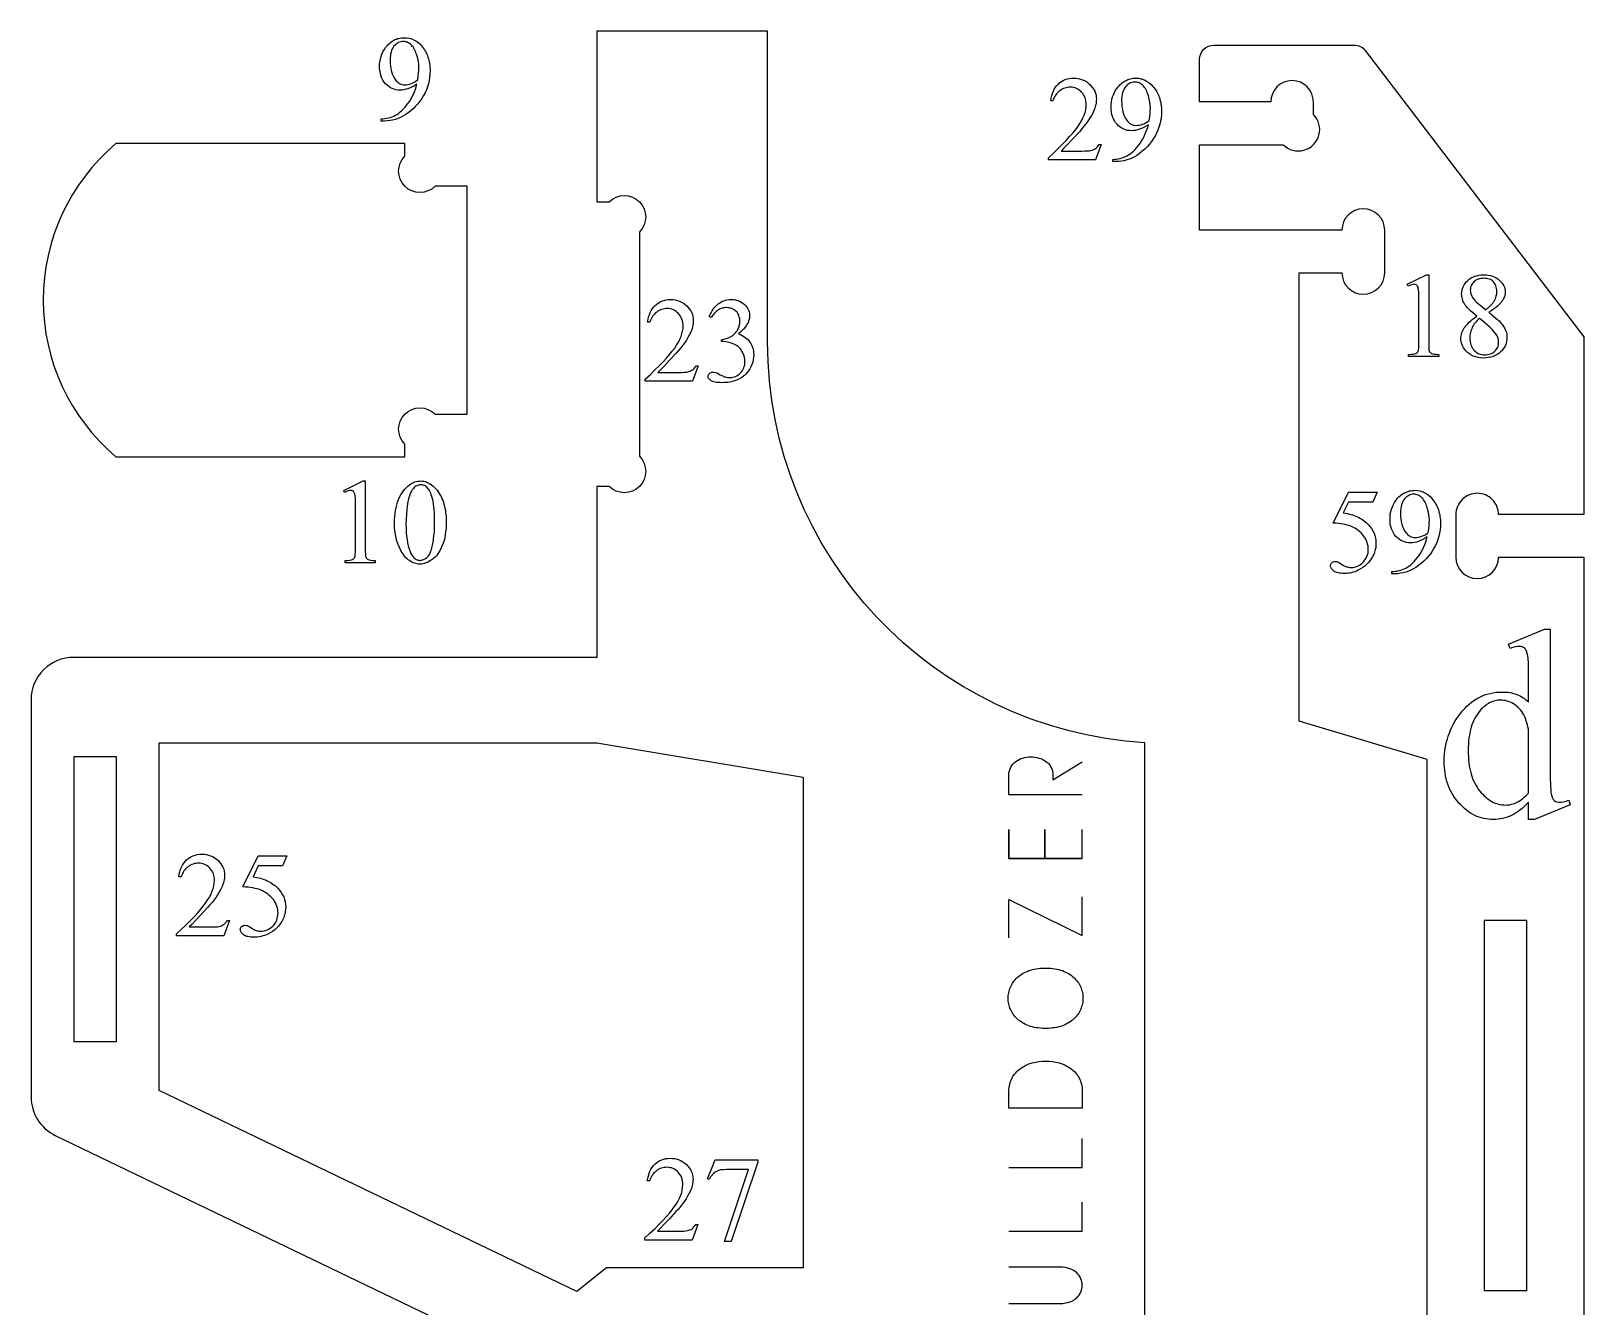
# Model space of a CAD drawing. Extents: x 5 to 599, y -219 to 392.
# Drawn here: x 480.5 to 596, y 296.7 to 391.6 of the extents above; entities that cross this region are included whole.
import ezdxf

# ---------------------------------------------------------------- set-up
doc = ezdxf.new("R2010")
doc.units = 0
doc.header["$MEASUREMENT"] = 0
for name, color, linetype in [('EXT', 1, 'CONTINUOUS'), ('INT', 5, 'CONTINUOUS'), ('LETTERS_0_5MM', 4, 'CONTINUOUS'), ('TEXT', 18, 'CONTINUOUS')]:
    doc.layers.add(name, color=color, linetype=linetype)

msp = doc.modelspace()

# ---------------------------------------------------------------- linework, layer by layer
at = {"layer": 'EXT'}
for points in [[(521.93, 290.41, 0.112586), (523.3, 290.1), (563.33, 290.1), (563.33, 338.67, -0.396443), (535.28, 368.49), (535.28, 391.59), (522.58, 391.59), (522.58, 378.89), (523.51, 378.89, -1), (525.76, 376.65), (525.76, 359.97, -1), (523.51, 357.73), (522.58, 357.73), (522.58, 345.02), (483.7, 345.02, 0.414214), (480.53, 341.85), (480.53, 312.33, 0.288188), (482.33, 309.47)], [(486.83, 359.94), (508.32, 359.94), (508.32, 360.87, -1), (510.56, 363.11), (512.94, 363.11), (512.94, 380.05), (510.56, 380.05, -1), (508.32, 382.29), (508.32, 383.22), (486.83, 383.22, 0.464292)]]:
    msp.add_lwpolyline(points, format="xyb", close=True, dxfattribs=at)
msp.add_lwpolyline([(584.33, 294.68), (584.33, 337.42), (574.81, 340.27), (574.81, 373.62), (577.98, 373.62, 1), (581.16, 373.62), (581.16, 376.79, 1), (577.98, 376.79), (567.4, 376.79), (567.4, 383.14), (573.62, 383.14, 1), (575.86, 385.39), (575.86, 386.32, 1), (572.69, 386.32), (567.4, 386.32), (567.4, 389.49, -0.414214), (568.46, 390.55), (578.88, 390.55, -0.233729), (579.72, 390.14), (595.97, 368.86), (595.97, 355.63), (589.62, 355.63, 0.414214), (588.04, 357.22, 0.414214), (586.45, 355.63), (586.45, 352.46, 1), (589.62, 352.46), (595.97, 352.46), (595.97, 279.35)], format="xyb", dxfattribs=at)
at = {"layer": 'INT'}
for points in [[(521.1, 297.86), (490.05, 312.8), (490.05, 338.67), (522.58, 338.67), (537.93, 336.12), (537.93, 299.62), (523.3, 299.62)], [(483.7, 316.45), (486.88, 316.45), (486.88, 337.62), (483.7, 337.62)], [(591.74, 297.94), (591.74, 325.46), (588.56, 325.46), (588.56, 297.94)]]:
    msp.add_lwpolyline(points, close=True, dxfattribs=at)
at = {"layer": 'LETTERS_0_5MM'}
for points in [[(558.67, 334.79), (553.23, 334.79), (553.23, 336.27), (553.23, 336.44), (553.26, 336.59), (553.31, 336.73), (553.37, 336.86), (553.44, 336.98), (553.53, 337.09), (553.63, 337.19), (553.74, 337.28), (553.86, 337.36), (553.98, 337.43), (554.12, 337.49), (554.26, 337.53), (554.41, 337.57), (554.56, 337.6), (554.71, 337.61), (554.86, 337.62), (555.01, 337.61), (555.16, 337.6), (555.31, 337.57), (555.46, 337.53), (555.6, 337.49), (555.74, 337.43), (555.86, 337.36), (555.98, 337.28), (556.09, 337.19), (556.19, 337.09), (556.28, 336.98), (556.35, 336.86), (556.41, 336.73), (556.46, 336.59), (556.49, 336.44), (556.49, 336.27), (556.49, 335.91), (558.67, 337.26)], [(558.67, 330.07), (553.23, 330.07), (553.23, 332.22), (553.23, 330.07), (555.9, 330.07), (555.9, 332.22), (555.9, 330.07), (558.67, 330.07), (558.67, 332.22)], [(553.23, 324.15), (553.23, 327.02), (558.67, 324.33), (558.67, 327.2)], [(553.23, 307.08), (558.67, 307.08), (558.67, 309.23)], [(553.23, 302.36), (558.67, 302.36), (558.67, 304.51)], [(553.23, 296.98), (557.04, 296.98), (557.24, 296.98), (557.42, 297.01), (557.6, 297.04), (557.76, 297.09), (557.9, 297.15), (558.04, 297.22), (558.16, 297.31), (558.27, 297.4), (558.36, 297.49), (558.44, 297.6), (558.52, 297.71), (558.57, 297.83), (558.62, 297.95), (558.65, 298.07), (558.67, 298.19), (558.67, 298.32), (558.67, 298.45), (558.65, 298.57), (558.62, 298.69), (558.57, 298.81), (558.52, 298.93), (558.44, 299.04), (558.36, 299.15), (558.27, 299.25), (558.16, 299.34), (558.04, 299.42), (557.9, 299.49), (557.76, 299.55), (557.6, 299.6), (557.42, 299.64), (557.24, 299.66), (557.04, 299.67), (553.23, 299.67)]]:
    msp.add_lwpolyline(points, dxfattribs=at)
for points in [[(556, 321.91), (556.17, 321.91), (556.33, 321.9), (556.49, 321.88), (556.64, 321.86), (556.79, 321.83), (556.93, 321.8), (557.07, 321.76), (557.2, 321.72), (557.32, 321.67), (557.44, 321.62), (557.56, 321.56), (557.66, 321.5), (557.77, 321.43), (557.87, 321.36), (557.96, 321.29), (558.05, 321.21), (558.13, 321.13), (558.21, 321.05), (558.28, 320.96), (558.35, 320.87), (558.41, 320.78), (558.46, 320.68), (558.51, 320.59), (558.56, 320.49), (558.6, 320.39), (558.63, 320.29), (558.66, 320.19), (558.69, 320.09), (558.71, 319.98), (558.72, 319.88), (558.73, 319.77), (558.73, 319.67), (558.73, 319.56), (558.72, 319.46), (558.71, 319.35), (558.69, 319.25), (558.66, 319.15), (558.63, 319.05), (558.6, 318.94), (558.56, 318.85), (558.51, 318.75), (558.46, 318.65), (558.41, 318.56), (558.35, 318.47), (558.28, 318.38), (558.21, 318.29), (558.13, 318.21), (558.05, 318.13), (557.96, 318.05), (557.87, 317.98), (557.77, 317.91), (557.66, 317.84), (557.56, 317.78), (557.44, 317.72), (557.32, 317.67), (557.2, 317.62), (557.07, 317.58), (556.93, 317.54), (556.79, 317.5), (556.64, 317.48), (556.49, 317.46), (556.33, 317.44), (556.17, 317.43), (556, 317.43), (555.9, 317.43), (555.73, 317.43), (555.57, 317.44), (555.41, 317.46), (555.26, 317.48), (555.11, 317.5), (554.97, 317.54), (554.83, 317.58), (554.7, 317.62), (554.58, 317.67), (554.46, 317.72), (554.34, 317.78), (554.23, 317.84), (554.13, 317.91), (554.03, 317.98), (553.94, 318.05), (553.85, 318.13), (553.77, 318.21), (553.69, 318.29), (553.62, 318.38), (553.55, 318.47), (553.49, 318.56), (553.44, 318.65), (553.39, 318.75), (553.34, 318.85), (553.3, 318.94), (553.27, 319.05), (553.24, 319.15), (553.21, 319.25), (553.19, 319.35), (553.18, 319.46), (553.17, 319.56), (553.17, 319.67), (553.17, 319.77), (553.18, 319.88), (553.19, 319.98), (553.21, 320.09), (553.24, 320.19), (553.27, 320.29), (553.3, 320.39), (553.34, 320.49), (553.39, 320.59), (553.44, 320.68), (553.49, 320.78), (553.55, 320.87), (553.62, 320.96), (553.69, 321.05), (553.77, 321.13), (553.85, 321.21), (553.94, 321.29), (554.03, 321.36), (554.13, 321.43), (554.23, 321.5), (554.34, 321.56), (554.46, 321.62), (554.58, 321.67), (554.7, 321.72), (554.83, 321.76), (554.97, 321.8), (555.11, 321.83), (555.26, 321.86), (555.41, 321.88), (555.57, 321.9), (555.73, 321.91), (555.9, 321.91)], [(558.67, 311.5), (553.23, 311.5), (553.23, 312.76), (553.23, 312.89), (553.24, 313.03), (553.26, 313.16), (553.29, 313.28), (553.32, 313.4), (553.36, 313.52), (553.41, 313.63), (553.46, 313.74), (553.52, 313.84), (553.58, 313.94), (553.65, 314.03), (553.73, 314.12), (553.81, 314.21), (553.89, 314.29), (553.98, 314.36), (554.08, 314.44), (554.17, 314.5), (554.28, 314.57), (554.38, 314.63), (554.49, 314.68), (554.6, 314.73), (554.71, 314.78), (554.95, 314.86), (555.19, 314.92), (555.44, 314.96), (555.69, 314.99), (555.95, 315), (556.21, 314.99), (556.46, 314.96), (556.71, 314.92), (556.95, 314.86), (557.19, 314.78), (557.3, 314.73), (557.41, 314.68), (557.52, 314.63), (557.62, 314.57), (557.73, 314.5), (557.82, 314.44), (557.92, 314.36), (558.01, 314.29), (558.09, 314.21), (558.17, 314.12), (558.25, 314.03), (558.32, 313.94), (558.38, 313.84), (558.44, 313.74), (558.49, 313.63), (558.54, 313.52), (558.58, 313.4), (558.61, 313.28), (558.64, 313.16), (558.66, 313.03), (558.67, 312.89), (558.67, 312.76)]]:
    msp.add_lwpolyline(points, close=True, dxfattribs=at)
at = {"layer": 'TEXT'}
for points in [[(506.56, 384.9), (506.56, 385.06), (506.7, 385.07), (506.84, 385.08), (506.97, 385.11), (507.11, 385.13), (507.24, 385.17), (507.37, 385.22), (507.49, 385.27), (507.62, 385.33), (507.74, 385.4), (507.86, 385.48), (507.98, 385.58), (508.1, 385.68), (508.22, 385.8), (508.34, 385.93), (508.45, 386.07), (508.57, 386.23), (508.68, 386.39), (508.78, 386.56), (508.87, 386.73), (508.96, 386.9), (509.03, 387.08), (509.1, 387.26), (509.16, 387.45), (509.21, 387.64), (509.04, 387.53), (508.87, 387.44), (508.71, 387.37), (508.55, 387.3), (508.4, 387.26), (508.25, 387.22), (508.1, 387.2), (507.96, 387.19), (507.81, 387.2), (507.66, 387.22), (507.52, 387.26), (507.38, 387.31), (507.25, 387.38), (507.12, 387.47), (507, 387.56), (506.89, 387.68), (506.78, 387.8), (506.69, 387.94), (506.61, 388.09), (506.55, 388.24), (506.5, 388.41), (506.47, 388.59), (506.44, 388.77), (506.44, 388.97), (506.44, 389.16), (506.47, 389.35), (506.5, 389.53), (506.55, 389.71), (506.61, 389.88), (506.69, 390.04), (506.78, 390.2), (506.89, 390.36), (506.95, 390.45), (507.03, 390.53), (507.1, 390.61), (507.18, 390.68), (507.25, 390.75), (507.34, 390.81), (507.42, 390.87), (507.51, 390.92), (507.6, 390.96), (507.69, 391), (507.78, 391.03), (507.88, 391.05), (507.98, 391.07), (508.08, 391.09), (508.19, 391.1), (508.29, 391.1), (508.47, 391.09), (508.65, 391.06), (508.73, 391.04), (508.81, 391.02), (508.9, 390.98), (508.97, 390.95), (509.13, 390.86), (509.28, 390.76), (509.42, 390.64), (509.55, 390.5), (509.63, 390.4), (509.7, 390.3), (509.77, 390.2), (509.83, 390.1), (509.89, 389.99), (509.94, 389.88), (509.99, 389.77), (510.03, 389.66), (510.07, 389.54), (510.1, 389.42), (510.13, 389.3), (510.15, 389.17), (510.17, 389.04), (510.18, 388.91), (510.19, 388.78), (510.19, 388.64), (510.18, 388.4), (510.16, 388.15), (510.12, 387.92), (510.07, 387.68), (510, 387.45), (509.92, 387.23), (509.82, 387.01), (509.7, 386.79), (509.58, 386.58), (509.44, 386.38), (509.28, 386.19), (509.12, 386.01), (508.95, 385.83), (508.76, 385.67), (508.56, 385.51), (508.35, 385.37), (508.17, 385.26), (507.99, 385.16), (507.8, 385.08), (507.61, 385.02), (507.41, 384.97), (507.22, 384.93), (507.01, 384.91), (506.81, 384.9)], [(509.28, 387.96), (509.31, 388.23), (509.34, 388.48), (509.35, 388.69), (509.36, 388.87), (509.35, 389.09), (509.32, 389.32), (509.28, 389.55), (509.21, 389.79), (509.17, 389.91), (509.13, 390.03), (509.09, 390.13), (509.04, 390.23), (508.98, 390.32), (508.93, 390.41), (508.87, 390.48), (508.8, 390.55), (508.73, 390.61), (508.66, 390.67), (508.59, 390.71), (508.52, 390.75), (508.44, 390.78), (508.36, 390.8), (508.28, 390.81), (508.2, 390.82), (508.1, 390.81), (508.01, 390.79), (507.92, 390.77), (507.83, 390.73), (507.75, 390.68), (507.67, 390.62), (507.59, 390.55), (507.51, 390.46), (507.44, 390.37), (507.38, 390.27), (507.33, 390.15), (507.29, 390.03), (507.26, 389.89), (507.24, 389.74), (507.22, 389.59), (507.22, 389.42), (507.22, 389.19), (507.24, 388.98), (507.27, 388.78), (507.32, 388.59), (507.37, 388.42), (507.44, 388.26), (507.52, 388.11), (507.61, 387.97), (507.68, 387.88), (507.76, 387.81), (507.84, 387.74), (507.93, 387.69), (508.02, 387.65), (508.11, 387.62), (508.21, 387.6), (508.31, 387.59), (508.42, 387.6), (508.53, 387.62), (508.66, 387.65), (508.79, 387.69), (508.92, 387.74), (509.05, 387.81), (509.17, 387.88)], [(560.09, 383.16), (559.67, 382.01), (556.16, 382.01), (556.16, 382.17), (556.53, 382.52), (556.88, 382.85), (557.19, 383.16), (557.48, 383.46), (557.74, 383.74), (557.97, 384), (558.17, 384.25), (558.34, 384.48), (558.49, 384.71), (558.62, 384.92), (558.73, 385.13), (558.82, 385.34), (558.89, 385.54), (558.94, 385.74), (558.96, 385.93), (558.97, 386.12), (558.97, 386.26), (558.95, 386.39), (558.93, 386.52), (558.89, 386.64), (558.84, 386.75), (558.78, 386.86), (558.71, 386.96), (558.63, 387.05), (558.54, 387.14), (558.45, 387.21), (558.35, 387.27), (558.25, 387.33), (558.14, 387.37), (558.03, 387.39), (557.92, 387.41), (557.8, 387.42), (557.69, 387.41), (557.58, 387.4), (557.48, 387.38), (557.38, 387.35), (557.28, 387.32), (557.19, 387.27), (557.1, 387.22), (557.01, 387.16), (556.93, 387.09), (556.85, 387.02), (556.77, 386.93), (556.71, 386.84), (556.64, 386.75), (556.59, 386.64), (556.54, 386.53), (556.49, 386.41), (556.33, 386.41), (556.36, 386.6), (556.41, 386.79), (556.46, 386.96), (556.53, 387.12), (556.6, 387.27), (556.69, 387.41), (556.79, 387.54), (556.9, 387.65), (557.01, 387.76), (557.14, 387.84), (557.27, 387.92), (557.41, 387.98), (557.55, 388.03), (557.7, 388.06), (557.86, 388.08), (558.03, 388.09), (558.21, 388.08), (558.38, 388.06), (558.54, 388.02), (558.7, 387.97), (558.84, 387.91), (558.98, 387.83), (559.12, 387.73), (559.24, 387.62), (559.35, 387.5), (559.45, 387.38), (559.54, 387.25), (559.6, 387.12), (559.66, 386.98), (559.7, 386.83), (559.72, 386.68), (559.73, 386.53), (559.72, 386.41), (559.71, 386.3), (559.7, 386.19), (559.67, 386.07), (559.64, 385.96), (559.61, 385.85), (559.56, 385.73), (559.51, 385.62), (559.43, 385.44), (559.33, 385.26), (559.21, 385.08), (559.09, 384.89), (558.95, 384.7), (558.8, 384.51), (558.64, 384.31), (558.46, 384.11), (557.97, 383.58), (557.57, 383.16), (557.28, 382.86), (557.1, 382.67), (558.65, 382.67), (558.87, 382.68), (559.05, 382.68), (559.2, 382.69), (559.32, 382.71), (559.41, 382.73), (559.5, 382.76), (559.58, 382.8), (559.66, 382.85), (559.73, 382.91), (559.8, 382.98), (559.87, 383.06), (559.93, 383.16)], [(560.94, 381.89), (560.94, 382.05), (561.08, 382.06), (561.22, 382.07), (561.35, 382.09), (561.49, 382.12), (561.62, 382.16), (561.75, 382.2), (561.88, 382.26), (562, 382.32), (562.12, 382.39), (562.24, 382.47), (562.36, 382.56), (562.48, 382.67), (562.6, 382.79), (562.72, 382.92), (562.84, 383.06), (562.95, 383.21), (563.06, 383.38), (563.16, 383.54), (563.26, 383.71), (563.34, 383.89), (563.41, 384.07), (563.48, 384.25), (563.54, 384.43), (563.59, 384.62), (563.42, 384.52), (563.25, 384.43), (563.09, 384.35), (562.93, 384.29), (562.78, 384.24), (562.63, 384.21), (562.48, 384.19), (562.34, 384.18), (562.19, 384.19), (562.04, 384.21), (561.9, 384.25), (561.76, 384.3), (561.63, 384.37), (561.5, 384.45), (561.38, 384.55), (561.27, 384.67), (561.16, 384.79), (561.07, 384.93), (560.99, 385.07), (560.93, 385.23), (560.88, 385.4), (560.85, 385.57), (560.83, 385.76), (560.82, 385.95), (560.83, 386.15), (560.85, 386.33), (560.88, 386.52), (560.93, 386.69), (560.99, 386.86), (561.07, 387.03), (561.16, 387.19), (561.27, 387.35), (561.34, 387.44), (561.41, 387.52), (561.48, 387.6), (561.56, 387.67), (561.64, 387.74), (561.72, 387.8), (561.8, 387.85), (561.89, 387.9), (561.98, 387.95), (562.07, 387.98), (562.16, 388.02), (562.26, 388.04), (562.36, 388.06), (562.46, 388.08), (562.57, 388.09), (562.68, 388.09), (562.86, 388.08), (563.03, 388.05), (563.11, 388.03), (563.2, 388), (563.28, 387.97), (563.36, 387.94), (563.51, 387.85), (563.66, 387.75), (563.8, 387.62), (563.93, 387.48), (564.01, 387.39), (564.08, 387.29), (564.15, 387.19), (564.21, 387.08), (564.27, 386.98), (564.32, 386.87), (564.37, 386.76), (564.41, 386.64), (564.45, 386.53), (564.48, 386.41), (564.51, 386.28), (564.53, 386.16), (564.55, 386.03), (564.56, 385.9), (564.57, 385.77), (564.57, 385.63), (564.57, 385.38), (564.54, 385.14), (564.5, 384.9), (564.45, 384.67), (564.38, 384.44), (564.3, 384.22), (564.2, 384), (564.09, 383.78), (563.96, 383.57), (563.82, 383.37), (563.67, 383.18), (563.5, 382.99), (563.33, 382.82), (563.14, 382.66), (562.94, 382.5), (562.73, 382.35), (562.55, 382.25), (562.37, 382.15), (562.18, 382.07), (561.99, 382.01), (561.8, 381.95), (561.6, 381.92), (561.39, 381.9), (561.19, 381.89)], [(563.66, 384.95), (563.69, 385.22), (563.72, 385.46), (563.73, 385.68), (563.74, 385.86), (563.73, 386.08), (563.7, 386.31), (563.66, 386.54), (563.59, 386.78), (563.56, 386.9), (563.51, 387.01), (563.47, 387.12), (563.42, 387.22), (563.37, 387.31), (563.31, 387.39), (563.25, 387.47), (563.18, 387.54), (563.12, 387.6), (563.05, 387.65), (562.97, 387.7), (562.9, 387.74), (562.82, 387.77), (562.74, 387.79), (562.66, 387.8), (562.58, 387.8), (562.48, 387.8), (562.39, 387.78), (562.3, 387.75), (562.21, 387.71), (562.13, 387.67), (562.05, 387.61), (561.97, 387.53), (561.89, 387.45), (561.83, 387.36), (561.77, 387.25), (561.72, 387.14), (561.67, 387.01), (561.64, 386.88), (561.62, 386.73), (561.6, 386.57), (561.6, 386.41), (561.61, 386.18), (561.62, 385.97), (561.66, 385.77), (561.7, 385.58), (561.75, 385.41), (561.82, 385.24), (561.9, 385.09), (561.99, 384.96), (562.06, 384.87), (562.14, 384.79), (562.22, 384.73), (562.31, 384.67), (562.4, 384.63), (562.49, 384.6), (562.59, 384.59), (562.69, 384.58), (562.8, 384.59), (562.91, 384.6), (563.04, 384.63), (563.17, 384.68), (563.31, 384.73), (563.43, 384.79), (563.55, 384.87)], [(582.83, 372.76), (584.28, 373.46), (584.43, 373.46), (584.43, 368.44), (584.43, 368.21), (584.44, 368.03), (584.45, 367.9), (584.47, 367.81), (584.49, 367.75), (584.53, 367.7), (584.58, 367.66), (584.64, 367.62), (584.72, 367.59), (584.84, 367.57), (584.99, 367.56), (585.18, 367.55), (585.18, 367.39), (582.94, 367.39), (582.94, 367.55), (583.13, 367.56), (583.28, 367.57), (583.4, 367.59), (583.48, 367.62), (583.54, 367.66), (583.59, 367.7), (583.62, 367.74), (583.65, 367.79), (583.67, 367.87), (583.69, 368.01), (583.7, 368.19), (583.7, 368.44), (583.7, 371.65), (583.7, 371.95), (583.69, 372.18), (583.68, 372.36), (583.66, 372.48), (583.64, 372.55), (583.61, 372.61), (583.58, 372.65), (583.55, 372.69), (583.5, 372.72), (583.46, 372.74), (583.41, 372.75), (583.35, 372.76), (583.26, 372.75), (583.16, 372.72), (583.04, 372.68), (582.9, 372.62)], [(588, 370.39), (587.68, 370.66), (587.54, 370.79), (587.42, 370.91), (587.31, 371.02), (587.22, 371.13), (587.15, 371.22), (587.09, 371.32), (587.04, 371.4), (587, 371.49), (586.96, 371.58), (586.94, 371.67), (586.91, 371.77), (586.9, 371.86), (586.89, 371.95), (586.88, 372.04), (586.89, 372.19), (586.91, 372.32), (586.95, 372.46), (587, 372.58), (587.06, 372.71), (587.14, 372.82), (587.23, 372.94), (587.33, 373.04), (587.45, 373.14), (587.57, 373.23), (587.71, 373.3), (587.85, 373.36), (588.01, 373.4), (588.17, 373.44), (588.34, 373.46), (588.52, 373.46), (588.7, 373.46), (588.86, 373.44), (589.02, 373.41), (589.17, 373.37), (589.31, 373.31), (589.44, 373.24), (589.57, 373.16), (589.68, 373.07), (589.78, 372.97), (589.87, 372.87), (589.95, 372.76), (590.01, 372.65), (590.06, 372.54), (590.09, 372.42), (590.11, 372.3), (590.12, 372.18), (590.12, 372.1), (590.11, 372.01), (590.09, 371.93), (590.06, 371.84), (590.03, 371.76), (589.99, 371.67), (589.94, 371.59), (589.88, 371.5), (589.82, 371.41), (589.73, 371.32), (589.63, 371.22), (589.52, 371.12), (589.39, 371.02), (589.24, 370.91), (589.08, 370.8), (588.9, 370.68), (589.25, 370.4), (589.54, 370.15), (589.66, 370.04), (589.76, 369.93), (589.85, 369.83), (589.92, 369.74), (590, 369.63), (590.06, 369.52), (590.12, 369.4), (590.17, 369.28), (590.21, 369.17), (590.23, 369.05), (590.25, 368.92), (590.25, 368.8), (590.24, 368.65), (590.22, 368.5), (590.18, 368.36), (590.13, 368.22), (590.07, 368.09), (589.98, 367.96), (589.89, 367.84), (589.77, 367.73), (589.65, 367.62), (589.52, 367.53), (589.37, 367.46), (589.22, 367.39), (589.06, 367.34), (588.89, 367.31), (588.71, 367.29), (588.52, 367.28), (588.31, 367.29), (588.12, 367.31), (587.93, 367.36), (587.76, 367.41), (587.68, 367.45), (587.6, 367.49), (587.53, 367.53), (587.46, 367.58), (587.39, 367.63), (587.32, 367.69), (587.26, 367.75), (587.2, 367.81), (587.11, 367.92), (587.03, 368.03), (586.97, 368.14), (586.91, 368.26), (586.87, 368.38), (586.84, 368.5), (586.82, 368.62), (586.82, 368.74), (586.82, 368.84), (586.84, 368.94), (586.86, 369.04), (586.89, 369.14), (586.92, 369.23), (586.97, 369.33), (587.02, 369.43), (587.08, 369.53), (587.16, 369.63), (587.24, 369.73), (587.34, 369.83), (587.45, 369.94), (587.57, 370.04), (587.7, 370.16), (587.84, 370.27)], [(588.69, 370.86), (588.93, 371.08), (589.12, 371.28), (589.2, 371.37), (589.26, 371.45), (589.32, 371.53), (589.36, 371.6), (589.42, 371.75), (589.46, 371.9), (589.49, 372.06), (589.5, 372.22), (589.49, 372.34), (589.48, 372.44), (589.46, 372.54), (589.43, 372.64), (589.4, 372.72), (589.35, 372.8), (589.3, 372.88), (589.24, 372.95), (589.17, 373.01), (589.1, 373.06), (589.02, 373.11), (588.93, 373.14), (588.84, 373.17), (588.74, 373.19), (588.64, 373.2), (588.53, 373.21), (588.42, 373.2), (588.32, 373.19), (588.22, 373.17), (588.13, 373.14), (588.04, 373.11), (587.95, 373.06), (587.88, 373.01), (587.8, 372.95), (587.74, 372.88), (587.68, 372.81), (587.63, 372.74), (587.59, 372.67), (587.56, 372.59), (587.54, 372.51), (587.53, 372.43), (587.52, 372.34), (587.53, 372.23), (587.55, 372.12), (587.59, 372), (587.64, 371.89), (587.7, 371.77), (587.78, 371.66), (587.87, 371.56), (587.97, 371.45)], [(530.12, 366.69), (529.71, 365.55), (526.19, 365.55), (526.19, 365.71), (526.57, 366.06), (526.91, 366.39), (527.23, 366.7), (527.51, 367), (527.77, 367.28), (528, 367.54), (528.2, 367.79), (528.38, 368.02), (528.52, 368.24), (528.65, 368.46), (528.76, 368.67), (528.85, 368.88), (528.92, 369.08), (528.97, 369.28), (529, 369.47), (529.01, 369.66), (529, 369.8), (528.99, 369.93), (528.96, 370.05), (528.92, 370.17), (528.87, 370.29), (528.81, 370.39), (528.74, 370.49), (528.66, 370.59), (528.57, 370.67), (528.48, 370.75), (528.38, 370.81), (528.28, 370.86), (528.17, 370.9), (528.06, 370.93), (527.95, 370.95), (527.83, 370.95), (527.72, 370.95), (527.62, 370.94), (527.51, 370.92), (527.41, 370.89), (527.32, 370.85), (527.22, 370.81), (527.13, 370.76), (527.04, 370.7), (526.96, 370.63), (526.88, 370.55), (526.81, 370.47), (526.74, 370.38), (526.68, 370.28), (526.62, 370.18), (526.57, 370.06), (526.53, 369.94), (526.36, 369.94), (526.4, 370.14), (526.44, 370.33), (526.5, 370.5), (526.56, 370.66), (526.64, 370.81), (526.72, 370.95), (526.82, 371.08), (526.93, 371.19), (527.05, 371.29), (527.17, 371.38), (527.3, 371.46), (527.44, 371.52), (527.59, 371.56), (527.74, 371.6), (527.9, 371.62), (528.06, 371.63), (528.24, 371.62), (528.41, 371.6), (528.57, 371.56), (528.73, 371.51), (528.88, 371.44), (529.02, 371.36), (529.15, 371.27), (529.27, 371.16), (529.39, 371.04), (529.49, 370.92), (529.57, 370.79), (529.64, 370.65), (529.69, 370.51), (529.73, 370.37), (529.75, 370.22), (529.76, 370.06), (529.76, 369.95), (529.75, 369.84), (529.73, 369.72), (529.71, 369.61), (529.68, 369.5), (529.64, 369.38), (529.6, 369.27), (529.55, 369.16), (529.46, 368.98), (529.36, 368.8), (529.25, 368.61), (529.12, 368.43), (528.98, 368.24), (528.83, 368.04), (528.67, 367.85), (528.49, 367.65), (528, 367.11), (527.61, 366.69), (527.32, 366.39), (527.13, 366.21), (528.68, 366.21), (528.9, 366.21), (529.09, 366.22), (529.23, 366.23), (529.35, 366.25), (529.44, 366.27), (529.53, 366.3), (529.61, 366.34), (529.69, 366.39), (529.77, 366.45), (529.84, 366.52), (529.9, 366.6), (529.96, 366.69)], [(530.95, 370.37), (531.02, 370.52), (531.09, 370.65), (531.16, 370.78), (531.24, 370.9), (531.32, 371.01), (531.41, 371.12), (531.5, 371.21), (531.6, 371.3), (531.7, 371.37), (531.8, 371.44), (531.91, 371.5), (532.03, 371.54), (532.16, 371.58), (532.29, 371.6), (532.42, 371.62), (532.56, 371.63), (532.74, 371.62), (532.9, 371.6), (533.05, 371.56), (533.2, 371.51), (533.33, 371.44), (533.45, 371.36), (533.56, 371.27), (533.66, 371.16), (533.73, 371.07), (533.79, 370.98), (533.84, 370.89), (533.88, 370.8), (533.91, 370.71), (533.93, 370.61), (533.95, 370.52), (533.95, 370.42), (533.95, 370.34), (533.94, 370.25), (533.92, 370.17), (533.9, 370.09), (533.87, 370.01), (533.84, 369.92), (533.8, 369.84), (533.75, 369.76), (533.69, 369.67), (533.63, 369.59), (533.49, 369.42), (533.33, 369.25), (533.13, 369.07), (533.27, 369.02), (533.39, 368.96), (533.51, 368.89), (533.62, 368.81), (533.72, 368.73), (533.81, 368.65), (533.89, 368.56), (533.96, 368.46), (534.03, 368.36), (534.09, 368.25), (534.14, 368.14), (534.18, 368.02), (534.21, 367.91), (534.23, 367.78), (534.24, 367.65), (534.25, 367.52), (534.24, 367.33), (534.21, 367.15), (534.18, 366.97), (534.12, 366.8), (534.05, 366.63), (533.97, 366.48), (533.87, 366.33), (533.75, 366.18), (533.67, 366.09), (533.58, 366.01), (533.49, 365.93), (533.4, 365.86), (533.3, 365.79), (533.19, 365.73), (533.08, 365.68), (532.97, 365.63), (532.85, 365.58), (532.73, 365.55), (532.6, 365.52), (532.47, 365.49), (532.33, 365.47), (532.19, 365.45), (532.05, 365.45), (531.9, 365.44), (531.75, 365.45), (531.62, 365.45), (531.5, 365.46), (531.39, 365.48), (531.29, 365.5), (531.21, 365.53), (531.14, 365.56), (531.08, 365.59), (530.98, 365.67), (530.95, 365.71), (530.91, 365.75), (530.89, 365.79), (530.87, 365.83), (530.86, 365.87), (530.86, 365.91), (530.87, 365.97), (530.89, 366.03), (530.92, 366.09), (530.96, 366.14), (531.02, 366.18), (531.08, 366.21), (531.14, 366.23), (531.21, 366.23), (531.32, 366.22), (531.44, 366.2), (531.56, 366.15), (531.77, 366.04), (532, 365.93), (532.08, 365.89), (532.14, 365.87), (532.22, 365.85), (532.31, 365.84), (532.39, 365.83), (532.49, 365.83), (532.6, 365.83), (532.7, 365.85), (532.8, 365.87), (532.9, 365.91), (533, 365.96), (533.09, 366.02), (533.18, 366.09), (533.26, 366.17), (533.34, 366.26), (533.41, 366.35), (533.47, 366.45), (533.51, 366.55), (533.55, 366.66), (533.58, 366.76), (533.59, 366.88), (533.6, 366.99), (533.59, 367.17), (533.56, 367.34), (533.51, 367.5), (533.44, 367.67), (533.38, 367.78), (533.32, 367.89), (533.26, 367.97), (533.19, 368.04), (533.09, 368.13), (532.97, 368.21), (532.83, 368.29), (532.67, 368.36), (532.51, 368.42), (532.34, 368.47), (532.17, 368.49), (532, 368.5), (531.86, 368.5), (531.86, 368.64), (531.95, 368.65), (532.04, 368.67), (532.21, 368.72), (532.38, 368.79), (532.56, 368.89), (532.64, 368.94), (532.72, 368.99), (532.79, 369.05), (532.86, 369.11), (532.92, 369.18), (532.97, 369.24), (533.02, 369.31), (533.06, 369.38), (533.1, 369.45), (533.13, 369.53), (533.16, 369.61), (533.18, 369.69), (533.2, 369.77), (533.21, 369.85), (533.22, 369.93), (533.22, 370.02), (533.22, 370.13), (533.21, 370.23), (533.18, 370.33), (533.15, 370.43), (533.11, 370.52), (533.06, 370.6), (533.01, 370.68), (532.94, 370.75), (532.87, 370.81), (532.79, 370.87), (532.71, 370.92), (532.62, 370.96), (532.53, 370.99), (532.44, 371.01), (532.34, 371.02), (532.23, 371.03), (532.15, 371.03), (532.07, 371.02), (531.99, 371), (531.91, 370.98), (531.83, 370.96), (531.76, 370.93), (531.68, 370.89), (531.61, 370.85), (531.54, 370.8), (531.47, 370.74), (531.4, 370.68), (531.34, 370.62), (531.28, 370.55), (531.22, 370.47), (531.1, 370.3)], [(588.21, 370.22), (588.12, 370.14), (588.04, 370.06), (587.96, 369.98), (587.89, 369.9), (587.82, 369.81), (587.77, 369.73), (587.71, 369.64), (587.67, 369.55), (587.63, 369.46), (587.59, 369.36), (587.56, 369.27), (587.53, 369.17), (587.52, 369.07), (587.5, 368.97), (587.49, 368.87), (587.49, 368.77), (587.5, 368.63), (587.51, 368.5), (587.53, 368.37), (587.57, 368.26), (587.61, 368.15), (587.66, 368.04), (587.73, 367.95), (587.8, 367.86), (587.88, 367.78), (587.97, 367.71), (588.06, 367.65), (588.15, 367.6), (588.25, 367.57), (588.36, 367.54), (588.47, 367.52), (588.59, 367.52), (588.7, 367.52), (588.81, 367.54), (588.92, 367.56), (589.02, 367.59), (589.11, 367.62), (589.19, 367.67), (589.27, 367.72), (589.35, 367.79), (589.41, 367.85), (589.47, 367.93), (589.52, 368), (589.56, 368.08), (589.59, 368.17), (589.62, 368.25), (589.63, 368.34), (589.63, 368.44), (589.63, 368.51), (589.62, 368.59), (589.61, 368.66), (589.59, 368.74), (589.57, 368.81), (589.54, 368.87), (589.51, 368.94), (589.47, 369), (589.38, 369.12), (589.27, 369.25), (589.14, 369.39), (589, 369.54), (588.83, 369.7), (588.64, 369.86), (588.43, 370.04)], [(503.78, 357.43), (505.23, 358.14), (505.37, 358.14), (505.37, 353.11), (505.37, 352.88), (505.38, 352.7), (505.39, 352.57), (505.41, 352.49), (505.44, 352.43), (505.48, 352.38), (505.53, 352.33), (505.59, 352.3), (505.67, 352.27), (505.79, 352.25), (505.94, 352.23), (506.12, 352.22), (506.12, 352.06), (503.88, 352.06), (503.88, 352.22), (504.07, 352.23), (504.23, 352.25), (504.35, 352.27), (504.43, 352.3), (504.48, 352.33), (504.53, 352.37), (504.57, 352.42), (504.6, 352.47), (504.62, 352.55), (504.63, 352.68), (504.64, 352.87), (504.65, 353.11), (504.65, 356.32), (504.64, 356.62), (504.64, 356.86), (504.62, 357.04), (504.6, 357.16), (504.58, 357.22), (504.56, 357.28), (504.53, 357.33), (504.49, 357.36), (504.45, 357.39), (504.4, 357.41), (504.35, 357.43), (504.29, 357.43), (504.21, 357.42), (504.1, 357.4), (503.98, 357.35), (503.84, 357.29)], [(507.54, 355), (507.55, 355.25), (507.56, 355.49), (507.59, 355.73), (507.62, 355.95), (507.66, 356.17), (507.72, 356.37), (507.78, 356.57), (507.85, 356.76), (507.93, 356.93), (508.02, 357.1), (508.11, 357.26), (508.21, 357.4), (508.31, 357.53), (508.43, 357.65), (508.54, 357.76), (508.67, 357.85), (508.77, 357.92), (508.87, 357.98), (508.97, 358.03), (509.07, 358.07), (509.17, 358.1), (509.28, 358.12), (509.38, 358.13), (509.48, 358.14), (509.57, 358.13), (509.65, 358.13), (509.74, 358.11), (509.82, 358.09), (509.9, 358.07), (509.98, 358.04), (510.06, 358), (510.13, 357.96), (510.21, 357.92), (510.29, 357.86), (510.43, 357.74), (510.58, 357.6), (510.71, 357.44), (510.8, 357.33), (510.87, 357.21), (510.95, 357.09), (511.01, 356.97), (511.07, 356.84), (511.13, 356.7), (511.18, 356.57), (511.22, 356.42), (511.26, 356.27), (511.3, 356.12), (511.33, 355.96), (511.35, 355.8), (511.37, 355.63), (511.38, 355.46), (511.39, 355.28), (511.39, 355.1), (511.39, 354.84), (511.38, 354.6), (511.35, 354.36), (511.32, 354.14), (511.28, 353.92), (511.23, 353.72), (511.17, 353.52), (511.1, 353.33), (511.02, 353.16), (510.94, 353), (510.85, 352.85), (510.76, 352.71), (510.66, 352.58), (510.56, 352.47), (510.45, 352.37), (510.33, 352.28), (510.22, 352.21), (510.1, 352.14), (509.99, 352.08), (509.88, 352.04), (509.77, 352), (509.66, 351.98), (509.55, 351.96), (509.44, 351.96), (509.34, 351.96), (509.23, 351.97), (509.13, 351.99), (509.03, 352.02), (508.94, 352.05), (508.84, 352.1), (508.75, 352.15), (508.66, 352.21), (508.57, 352.27), (508.49, 352.35), (508.4, 352.43), (508.32, 352.52), (508.24, 352.62), (508.17, 352.73), (508.09, 352.84), (508.02, 352.96), (507.91, 353.18), (507.81, 353.41), (507.73, 353.65), (507.66, 353.9), (507.61, 354.16), (507.57, 354.43), (507.55, 354.71)], [(508.4, 354.89), (508.41, 354.59), (508.42, 354.31), (508.45, 354.03), (508.48, 353.78), (508.52, 353.53), (508.57, 353.3), (508.64, 353.09), (508.71, 352.89), (508.77, 352.73), (508.85, 352.6), (508.93, 352.49), (509.02, 352.4), (509.07, 352.36), (509.12, 352.32), (509.17, 352.3), (509.22, 352.27), (509.28, 352.26), (509.33, 352.24), (509.39, 352.23), (509.45, 352.23), (509.51, 352.24), (509.57, 352.25), (509.63, 352.26), (509.7, 352.29), (509.76, 352.32), (509.82, 352.35), (509.88, 352.4), (509.95, 352.45), (510.01, 352.5), (510.07, 352.57), (510.12, 352.65), (510.17, 352.73), (510.22, 352.82), (510.26, 352.93), (510.3, 353.04), (510.33, 353.16), (510.38, 353.36), (510.42, 353.58), (510.45, 353.81), (510.48, 354.07), (510.51, 354.34), (510.52, 354.64), (510.53, 354.95), (510.53, 355.29), (510.53, 355.54), (510.52, 355.78), (510.5, 356), (510.48, 356.22), (510.45, 356.43), (510.42, 356.63), (510.37, 356.81), (510.32, 356.99), (510.28, 357.11), (510.24, 357.22), (510.19, 357.32), (510.14, 357.42), (510.09, 357.5), (510.03, 357.58), (509.98, 357.65), (509.91, 357.7), (509.87, 357.74), (509.82, 357.77), (509.77, 357.79), (509.72, 357.81), (509.6, 357.84), (509.48, 357.85), (509.41, 357.84), (509.33, 357.83), (509.27, 357.81), (509.2, 357.78), (509.13, 357.74), (509.07, 357.7), (509.01, 357.64), (508.95, 357.58), (508.87, 357.48), (508.8, 357.37), (508.74, 357.25), (508.68, 357.11), (508.63, 356.96), (508.59, 356.8), (508.55, 356.62), (508.52, 356.43), (508.47, 356.04), (508.43, 355.66), (508.41, 355.27)], [(580.61, 357.31), (580.27, 356.57), (578.47, 356.57), (578.08, 355.77), (578.37, 355.72), (578.64, 355.65), (578.76, 355.61), (578.89, 355.57), (579.01, 355.52), (579.13, 355.47), (579.24, 355.41), (579.35, 355.35), (579.46, 355.29), (579.56, 355.22), (579.66, 355.14), (579.75, 355.07), (579.84, 354.99), (579.93, 354.9), (580.06, 354.75), (580.18, 354.59), (580.28, 354.43), (580.37, 354.25), (580.43, 354.07), (580.48, 353.89), (580.5, 353.7), (580.51, 353.5), (580.51, 353.38), (580.5, 353.27), (580.49, 353.16), (580.46, 353.05), (580.44, 352.94), (580.4, 352.83), (580.37, 352.73), (580.32, 352.63), (580.22, 352.44), (580.11, 352.26), (579.98, 352.1), (579.84, 351.95), (579.69, 351.81), (579.53, 351.69), (579.37, 351.59), (579.19, 351.5), (579.07, 351.44), (578.94, 351.39), (578.81, 351.35), (578.68, 351.31), (578.55, 351.29), (578.42, 351.27), (578.29, 351.26), (578.16, 351.25), (578.03, 351.26), (577.91, 351.27), (577.8, 351.28), (577.7, 351.3), (577.6, 351.33), (577.52, 351.36), (577.44, 351.39), (577.38, 351.44), (577.32, 351.48), (577.27, 351.53), (577.23, 351.58), (577.2, 351.63), (577.17, 351.68), (577.15, 351.73), (577.14, 351.78), (577.14, 351.84), (577.14, 351.9), (577.16, 351.95), (577.19, 352.01), (577.24, 352.06), (577.29, 352.1), (577.35, 352.13), (577.42, 352.14), (577.49, 352.15), (577.6, 352.14), (577.65, 352.13), (577.69, 352.11), (577.81, 352.05), (577.98, 351.93), (578.07, 351.88), (578.15, 351.83), (578.23, 351.8), (578.31, 351.76), (578.4, 351.74), (578.48, 351.72), (578.57, 351.71), (578.65, 351.71), (578.78, 351.71), (578.9, 351.73), (579.02, 351.76), (579.13, 351.8), (579.24, 351.86), (579.35, 351.92), (579.45, 352), (579.55, 352.09), (579.64, 352.19), (579.72, 352.3), (579.79, 352.41), (579.84, 352.53), (579.89, 352.65), (579.92, 352.77), (579.94, 352.9), (579.94, 353.04), (579.94, 353.17), (579.92, 353.31), (579.89, 353.44), (579.85, 353.56), (579.81, 353.69), (579.75, 353.81), (579.68, 353.93), (579.59, 354.05), (579.5, 354.16), (579.4, 354.27), (579.3, 354.37), (579.18, 354.46), (579.06, 354.55), (578.93, 354.63), (578.79, 354.7), (578.64, 354.77), (578.51, 354.82), (578.38, 354.86), (578.23, 354.9), (578.07, 354.93), (577.9, 354.95), (577.72, 354.97), (577.53, 354.99), (577.33, 355), (578.47, 357.31)], [(581.68, 351.24), (581.68, 351.4), (581.82, 351.41), (581.96, 351.42), (582.09, 351.44), (582.23, 351.47), (582.36, 351.51), (582.49, 351.55), (582.61, 351.6), (582.74, 351.66), (582.86, 351.73), (582.98, 351.82), (583.1, 351.91), (583.22, 352.02), (583.34, 352.14), (583.46, 352.27), (583.57, 352.41), (583.69, 352.56), (583.8, 352.72), (583.9, 352.89), (583.99, 353.06), (584.08, 353.24), (584.15, 353.41), (584.22, 353.6), (584.28, 353.78), (584.33, 353.97), (584.16, 353.87), (583.99, 353.78), (583.83, 353.7), (583.67, 353.64), (583.52, 353.59), (583.37, 353.56), (583.22, 353.54), (583.08, 353.53), (582.93, 353.54), (582.78, 353.56), (582.63, 353.6), (582.5, 353.65), (582.37, 353.72), (582.24, 353.8), (582.12, 353.9), (582, 354.01), (581.9, 354.14), (581.81, 354.28), (581.73, 354.42), (581.67, 354.58), (581.62, 354.74), (581.58, 354.92), (581.56, 355.11), (581.56, 355.3), (581.56, 355.49), (581.58, 355.68), (581.62, 355.86), (581.67, 356.04), (581.73, 356.21), (581.81, 356.38), (581.9, 356.54), (582, 356.69), (582.07, 356.78), (582.14, 356.87), (582.22, 356.95), (582.3, 357.02), (582.37, 357.09), (582.46, 357.15), (582.54, 357.2), (582.63, 357.25), (582.72, 357.29), (582.81, 357.33), (582.9, 357.36), (583, 357.39), (583.1, 357.41), (583.2, 357.42), (583.31, 357.43), (583.41, 357.44), (583.59, 357.43), (583.77, 357.4), (583.85, 357.38), (583.93, 357.35), (584.02, 357.32), (584.09, 357.28), (584.25, 357.2), (584.4, 357.1), (584.54, 356.97), (584.67, 356.83), (584.75, 356.73), (584.82, 356.64), (584.89, 356.54), (584.95, 356.43), (585.01, 356.33), (585.06, 356.22), (585.11, 356.11), (585.15, 355.99), (585.19, 355.87), (585.22, 355.75), (585.25, 355.63), (585.27, 355.51), (585.29, 355.38), (585.3, 355.25), (585.31, 355.11), (585.31, 354.98), (585.3, 354.73), (585.28, 354.49), (585.24, 354.25), (585.19, 354.02), (585.12, 353.79), (585.04, 353.56), (584.94, 353.34), (584.82, 353.13), (584.7, 352.92), (584.56, 352.72), (584.4, 352.52), (584.24, 352.34), (584.07, 352.17), (583.88, 352), (583.68, 351.85), (583.47, 351.7), (583.29, 351.59), (583.11, 351.5), (582.92, 351.42), (582.73, 351.35), (582.53, 351.3), (582.33, 351.27), (582.13, 351.24), (581.93, 351.24)], [(584.4, 354.3), (584.43, 354.57), (584.46, 354.81), (584.47, 355.02), (584.48, 355.21), (584.47, 355.43), (584.44, 355.65), (584.4, 355.89), (584.33, 356.13), (584.29, 356.25), (584.25, 356.36), (584.21, 356.47), (584.16, 356.57), (584.1, 356.66), (584.05, 356.74), (583.99, 356.82), (583.92, 356.89), (583.85, 356.95), (583.78, 357), (583.71, 357.05), (583.64, 357.08), (583.56, 357.11), (583.48, 357.13), (583.4, 357.15), (583.32, 357.15), (583.22, 357.15), (583.13, 357.13), (583.04, 357.1), (582.95, 357.06), (582.87, 357.01), (582.79, 356.95), (582.71, 356.88), (582.63, 356.8), (582.56, 356.71), (582.5, 356.6), (582.45, 356.49), (582.41, 356.36), (582.38, 356.23), (582.36, 356.08), (582.34, 355.92), (582.34, 355.75), (582.34, 355.53), (582.36, 355.32), (582.39, 355.12), (582.44, 354.93), (582.49, 354.75), (582.56, 354.59), (582.64, 354.44), (582.73, 354.31), (582.8, 354.22), (582.88, 354.14), (582.96, 354.08), (583.05, 354.02), (583.14, 353.98), (583.23, 353.95), (583.33, 353.93), (583.43, 353.93), (583.54, 353.93), (583.65, 353.95), (583.78, 353.98), (583.91, 354.02), (584.04, 354.08), (584.17, 354.14), (584.29, 354.21)], [(591.86, 334.24), (591.69, 334.07), (591.53, 333.92), (591.37, 333.78), (591.21, 333.65), (591.05, 333.53), (590.89, 333.43), (590.74, 333.34), (590.58, 333.26), (590.42, 333.19), (590.26, 333.13), (590.1, 333.08), (589.93, 333.03), (589.76, 333), (589.59, 332.98), (589.41, 332.96), (589.23, 332.96), (589.05, 332.96), (588.87, 332.98), (588.7, 333), (588.52, 333.04), (588.35, 333.08), (588.19, 333.13), (588.02, 333.19), (587.86, 333.27), (587.7, 333.35), (587.55, 333.44), (587.4, 333.54), (587.25, 333.65), (587.1, 333.77), (586.96, 333.9), (586.81, 334.04), (586.68, 334.18), (586.54, 334.34), (586.42, 334.5), (586.3, 334.67), (586.2, 334.84), (586.1, 335.02), (586.01, 335.2), (585.93, 335.39), (585.86, 335.58), (585.79, 335.78), (585.74, 335.99), (585.69, 336.2), (585.65, 336.41), (585.62, 336.63), (585.6, 336.86), (585.59, 337.09), (585.58, 337.33), (585.59, 337.57), (585.6, 337.81), (585.63, 338.04), (585.66, 338.27), (585.7, 338.5), (585.75, 338.73), (585.82, 338.95), (585.89, 339.17), (585.97, 339.39), (586.06, 339.61), (586.16, 339.82), (586.26, 340.03), (586.38, 340.24), (586.51, 340.44), (586.65, 340.65), (586.79, 340.85), (586.95, 341.04), (587.11, 341.22), (587.27, 341.39), (587.44, 341.55), (587.62, 341.69), (587.8, 341.82), (587.98, 341.94), (588.18, 342.04), (588.37, 342.14), (588.58, 342.22), (588.78, 342.29), (589, 342.34), (589.22, 342.39), (589.44, 342.42), (589.67, 342.44), (589.91, 342.44), (590.05, 342.44), (590.19, 342.43), (590.33, 342.42), (590.47, 342.4), (590.6, 342.37), (590.73, 342.34), (590.86, 342.3), (590.98, 342.26), (591.1, 342.21), (591.22, 342.15), (591.34, 342.09), (591.45, 342.02), (591.55, 341.95), (591.66, 341.87), (591.76, 341.78), (591.86, 341.69), (591.86, 343.34), (591.85, 344.03), (591.84, 344.58), (591.82, 344.97), (591.8, 345.12), (591.78, 345.22), (591.74, 345.39), (591.72, 345.46), (591.69, 345.52), (591.66, 345.58), (591.63, 345.62), (591.59, 345.67), (591.55, 345.7), (591.47, 345.76), (591.38, 345.8), (591.28, 345.82), (591.16, 345.83), (591.03, 345.82), (590.87, 345.79), (590.69, 345.74), (590.49, 345.67), (590.36, 346.01), (593.03, 347.11), (593.47, 347.11), (593.47, 336.77), (593.47, 336.07), (593.49, 335.51), (593.51, 335.11), (593.52, 334.96), (593.54, 334.86), (593.58, 334.7), (593.61, 334.63), (593.64, 334.56), (593.67, 334.51), (593.7, 334.46), (593.74, 334.41), (593.77, 334.37), (593.86, 334.31), (593.95, 334.27), (594.05, 334.25), (594.15, 334.24), (594.29, 334.25), (594.46, 334.28), (594.64, 334.33), (594.85, 334.4), (594.96, 334.06), (592.31, 332.96), (591.86, 332.96)], [(591.86, 334.92), (591.86, 339.53), (591.84, 339.69), (591.81, 339.85), (591.78, 340.01), (591.74, 340.16), (591.69, 340.31), (591.64, 340.46), (591.58, 340.6), (591.51, 340.74), (591.43, 340.87), (591.35, 340.99), (591.26, 341.11), (591.17, 341.22), (591.07, 341.31), (590.96, 341.4), (590.85, 341.49), (590.73, 341.56), (590.61, 341.63), (590.49, 341.68), (590.37, 341.73), (590.25, 341.77), (590.14, 341.8), (590.02, 341.82), (589.9, 341.83), (589.79, 341.84), (589.68, 341.84), (589.58, 341.83), (589.47, 341.81), (589.37, 341.79), (589.27, 341.76), (589.17, 341.73), (589.07, 341.69), (588.98, 341.65), (588.88, 341.59), (588.79, 341.54), (588.7, 341.47), (588.6, 341.4), (588.52, 341.33), (588.43, 341.25), (588.34, 341.16), (588.26, 341.07), (588.15, 340.94), (588.05, 340.8), (587.96, 340.65), (587.87, 340.5), (587.79, 340.34), (587.72, 340.17), (587.65, 340), (587.59, 339.82), (587.54, 339.63), (587.49, 339.43), (587.46, 339.23), (587.42, 339.02), (587.4, 338.8), (587.38, 338.57), (587.37, 338.34), (587.37, 338.1), (587.37, 337.86), (587.38, 337.62), (587.4, 337.39), (587.42, 337.17), (587.45, 336.96), (587.49, 336.75), (587.53, 336.55), (587.58, 336.36), (587.64, 336.18), (587.7, 336), (587.77, 335.83), (587.85, 335.66), (587.94, 335.51), (588.03, 335.36), (588.12, 335.22), (588.23, 335.08), (588.34, 334.95), (588.45, 334.84), (588.56, 334.73), (588.67, 334.62), (588.78, 334.53), (588.9, 334.44), (589.02, 334.36), (589.13, 334.3), (589.26, 334.23), (589.38, 334.18), (589.5, 334.14), (589.63, 334.1), (589.75, 334.07), (589.88, 334.05), (590.01, 334.04), (590.14, 334.03), (590.25, 334.04), (590.36, 334.05), (590.47, 334.06), (590.58, 334.09), (590.69, 334.12), (590.8, 334.16), (590.91, 334.2), (591.01, 334.26), (591.12, 334.31), (591.23, 334.38), (591.33, 334.45), (591.44, 334.53), (591.54, 334.62), (591.65, 334.71), (591.75, 334.81)], [(495.28, 325.45), (494.86, 324.31), (491.35, 324.31), (491.35, 324.47), (491.72, 324.81), (492.07, 325.14), (492.38, 325.46), (492.67, 325.75), (492.93, 326.03), (493.16, 326.3), (493.36, 326.55), (493.53, 326.78), (493.68, 327), (493.81, 327.22), (493.92, 327.43), (494, 327.64), (494.07, 327.84), (494.12, 328.04), (494.15, 328.23), (494.16, 328.42), (494.16, 328.55), (494.14, 328.69), (494.11, 328.81), (494.08, 328.93), (494.03, 329.05), (493.97, 329.15), (493.9, 329.25), (493.82, 329.35), (493.73, 329.43), (493.63, 329.51), (493.54, 329.57), (493.43, 329.62), (493.33, 329.66), (493.22, 329.69), (493.1, 329.71), (492.99, 329.71), (492.88, 329.71), (492.77, 329.7), (492.67, 329.68), (492.57, 329.65), (492.47, 329.61), (492.38, 329.57), (492.29, 329.51), (492.2, 329.45), (492.11, 329.39), (492.03, 329.31), (491.96, 329.23), (491.89, 329.14), (491.83, 329.04), (491.78, 328.93), (491.73, 328.82), (491.68, 328.7), (491.52, 328.7), (491.55, 328.9), (491.6, 329.08), (491.65, 329.26), (491.72, 329.42), (491.79, 329.57), (491.88, 329.71), (491.98, 329.83), (492.08, 329.95), (492.2, 330.05), (492.33, 330.14), (492.46, 330.21), (492.59, 330.27), (492.74, 330.32), (492.89, 330.36), (493.05, 330.38), (493.22, 330.38), (493.4, 330.38), (493.57, 330.35), (493.73, 330.32), (493.88, 330.27), (494.03, 330.2), (494.17, 330.12), (494.3, 330.03), (494.43, 329.92), (494.54, 329.8), (494.64, 329.67), (494.72, 329.55), (494.79, 329.41), (494.85, 329.27), (494.88, 329.13), (494.91, 328.98), (494.91, 328.82), (494.91, 328.71), (494.9, 328.59), (494.88, 328.48), (494.86, 328.37), (494.83, 328.26), (494.79, 328.14), (494.75, 328.03), (494.7, 327.92), (494.62, 327.74), (494.51, 327.56), (494.4, 327.37), (494.28, 327.18), (494.14, 326.99), (493.99, 326.8), (493.82, 326.61), (493.65, 326.41), (493.15, 325.87), (492.76, 325.45), (492.47, 325.15), (492.28, 324.97), (493.84, 324.97), (494.06, 324.97), (494.24, 324.98), (494.39, 324.99), (494.5, 325.01), (494.6, 325.03), (494.68, 325.06), (494.77, 325.1), (494.85, 325.15), (494.92, 325.21), (494.99, 325.28), (495.06, 325.36), (495.12, 325.45)], [(499.55, 330.26), (499.21, 329.51), (497.42, 329.51), (497.03, 328.71), (497.31, 328.66), (497.58, 328.6), (497.71, 328.56), (497.83, 328.51), (497.96, 328.47), (498.07, 328.41), (498.19, 328.36), (498.3, 328.3), (498.4, 328.23), (498.5, 328.16), (498.6, 328.09), (498.7, 328.02), (498.79, 327.93), (498.87, 327.85), (499.01, 327.7), (499.13, 327.54), (499.23, 327.37), (499.31, 327.2), (499.38, 327.02), (499.42, 326.84), (499.45, 326.64), (499.46, 326.45), (499.45, 326.33), (499.45, 326.21), (499.43, 326.1), (499.41, 325.99), (499.38, 325.89), (499.35, 325.78), (499.31, 325.68), (499.27, 325.58), (499.16, 325.38), (499.05, 325.21), (498.92, 325.04), (498.79, 324.9), (498.64, 324.76), (498.48, 324.64), (498.31, 324.54), (498.14, 324.44), (498.01, 324.39), (497.89, 324.34), (497.76, 324.3), (497.63, 324.26), (497.5, 324.24), (497.37, 324.22), (497.24, 324.21), (497.1, 324.2), (496.97, 324.2), (496.85, 324.21), (496.74, 324.23), (496.64, 324.25), (496.55, 324.27), (496.47, 324.3), (496.39, 324.34), (496.32, 324.38), (496.27, 324.43), (496.22, 324.48), (496.18, 324.53), (496.14, 324.58), (496.12, 324.63), (496.1, 324.68), (496.09, 324.73), (496.08, 324.79), (496.09, 324.85), (496.11, 324.9), (496.14, 324.95), (496.18, 325), (496.24, 325.04), (496.3, 325.07), (496.36, 325.09), (496.44, 325.1), (496.54, 325.09), (496.59, 325.08), (496.64, 325.06), (496.75, 325), (496.93, 324.88), (497.01, 324.83), (497.09, 324.78), (497.18, 324.74), (497.26, 324.71), (497.34, 324.69), (497.43, 324.67), (497.51, 324.66), (497.6, 324.65), (497.72, 324.66), (497.85, 324.68), (497.96, 324.71), (498.08, 324.75), (498.19, 324.81), (498.3, 324.87), (498.4, 324.95), (498.5, 325.04), (498.59, 325.14), (498.67, 325.25), (498.74, 325.36), (498.79, 325.47), (498.83, 325.59), (498.86, 325.72), (498.88, 325.85), (498.89, 325.99), (498.88, 326.12), (498.87, 326.25), (498.84, 326.38), (498.8, 326.51), (498.75, 326.64), (498.69, 326.76), (498.62, 326.88), (498.54, 327), (498.45, 327.11), (498.35, 327.22), (498.24, 327.32), (498.13, 327.41), (498, 327.5), (497.87, 327.58), (497.73, 327.65), (497.58, 327.72), (497.46, 327.77), (497.32, 327.81), (497.18, 327.84), (497.02, 327.87), (496.85, 327.9), (496.67, 327.92), (496.48, 327.94), (496.28, 327.95), (497.42, 330.26)], [(530.1, 302.84), (529.68, 301.69), (526.17, 301.69), (526.17, 301.85), (526.54, 302.2), (526.89, 302.53), (527.2, 302.84), (527.49, 303.14), (527.75, 303.42), (527.98, 303.68), (528.18, 303.93), (528.35, 304.16), (528.5, 304.39), (528.63, 304.6), (528.74, 304.81), (528.83, 305.02), (528.9, 305.22), (528.94, 305.42), (528.97, 305.61), (528.98, 305.8), (528.98, 305.94), (528.96, 306.07), (528.94, 306.2), (528.9, 306.32), (528.85, 306.43), (528.79, 306.54), (528.72, 306.64), (528.64, 306.73), (528.55, 306.82), (528.46, 306.89), (528.36, 306.95), (528.26, 307.01), (528.15, 307.05), (528.04, 307.07), (527.93, 307.09), (527.81, 307.1), (527.7, 307.09), (527.59, 307.08), (527.49, 307.06), (527.39, 307.03), (527.29, 307), (527.2, 306.95), (527.11, 306.9), (527.02, 306.84), (526.94, 306.77), (526.86, 306.7), (526.78, 306.61), (526.72, 306.52), (526.65, 306.43), (526.6, 306.32), (526.55, 306.21), (526.5, 306.09), (526.34, 306.09), (526.37, 306.28), (526.42, 306.47), (526.47, 306.64), (526.54, 306.81), (526.61, 306.96), (526.7, 307.09), (526.8, 307.22), (526.91, 307.33), (527.02, 307.44), (527.15, 307.52), (527.28, 307.6), (527.42, 307.66), (527.56, 307.71), (527.71, 307.74), (527.87, 307.76), (528.04, 307.77), (528.22, 307.76), (528.39, 307.74), (528.55, 307.7), (528.71, 307.65), (528.85, 307.59), (528.99, 307.51), (529.13, 307.41), (529.25, 307.3), (529.36, 307.18), (529.46, 307.06), (529.55, 306.93), (529.61, 306.8), (529.67, 306.66), (529.7, 306.51), (529.73, 306.36), (529.74, 306.21), (529.73, 306.09), (529.72, 305.98), (529.71, 305.87), (529.68, 305.75), (529.65, 305.64), (529.62, 305.53), (529.57, 305.41), (529.52, 305.3), (529.44, 305.12), (529.34, 304.94), (529.22, 304.76), (529.1, 304.57), (528.96, 304.38), (528.81, 304.19), (528.65, 303.99), (528.47, 303.8), (527.98, 303.26), (527.58, 302.84), (527.29, 302.54), (527.11, 302.36), (528.66, 302.36), (528.88, 302.36), (529.06, 302.36), (529.21, 302.38), (529.32, 302.39), (529.42, 302.41), (529.51, 302.44), (529.59, 302.48), (529.67, 302.53), (529.74, 302.59), (529.81, 302.66), (529.88, 302.75), (529.94, 302.84)], [(531.38, 307.65), (534.57, 307.65), (534.57, 307.48), (532.58, 301.57), (532.09, 301.57), (533.87, 306.93), (532.23, 306.93), (532, 306.92), (531.81, 306.9), (531.72, 306.88), (531.65, 306.86), (531.58, 306.84), (531.53, 306.81), (531.44, 306.76), (531.35, 306.7), (531.27, 306.63), (531.19, 306.55), (531.12, 306.47), (531.05, 306.39), (530.99, 306.29), (530.93, 306.19), (530.81, 306.24)]]:
    msp.add_lwpolyline(points, close=True, dxfattribs=at)

doc.saveas('drawing.dxf')
